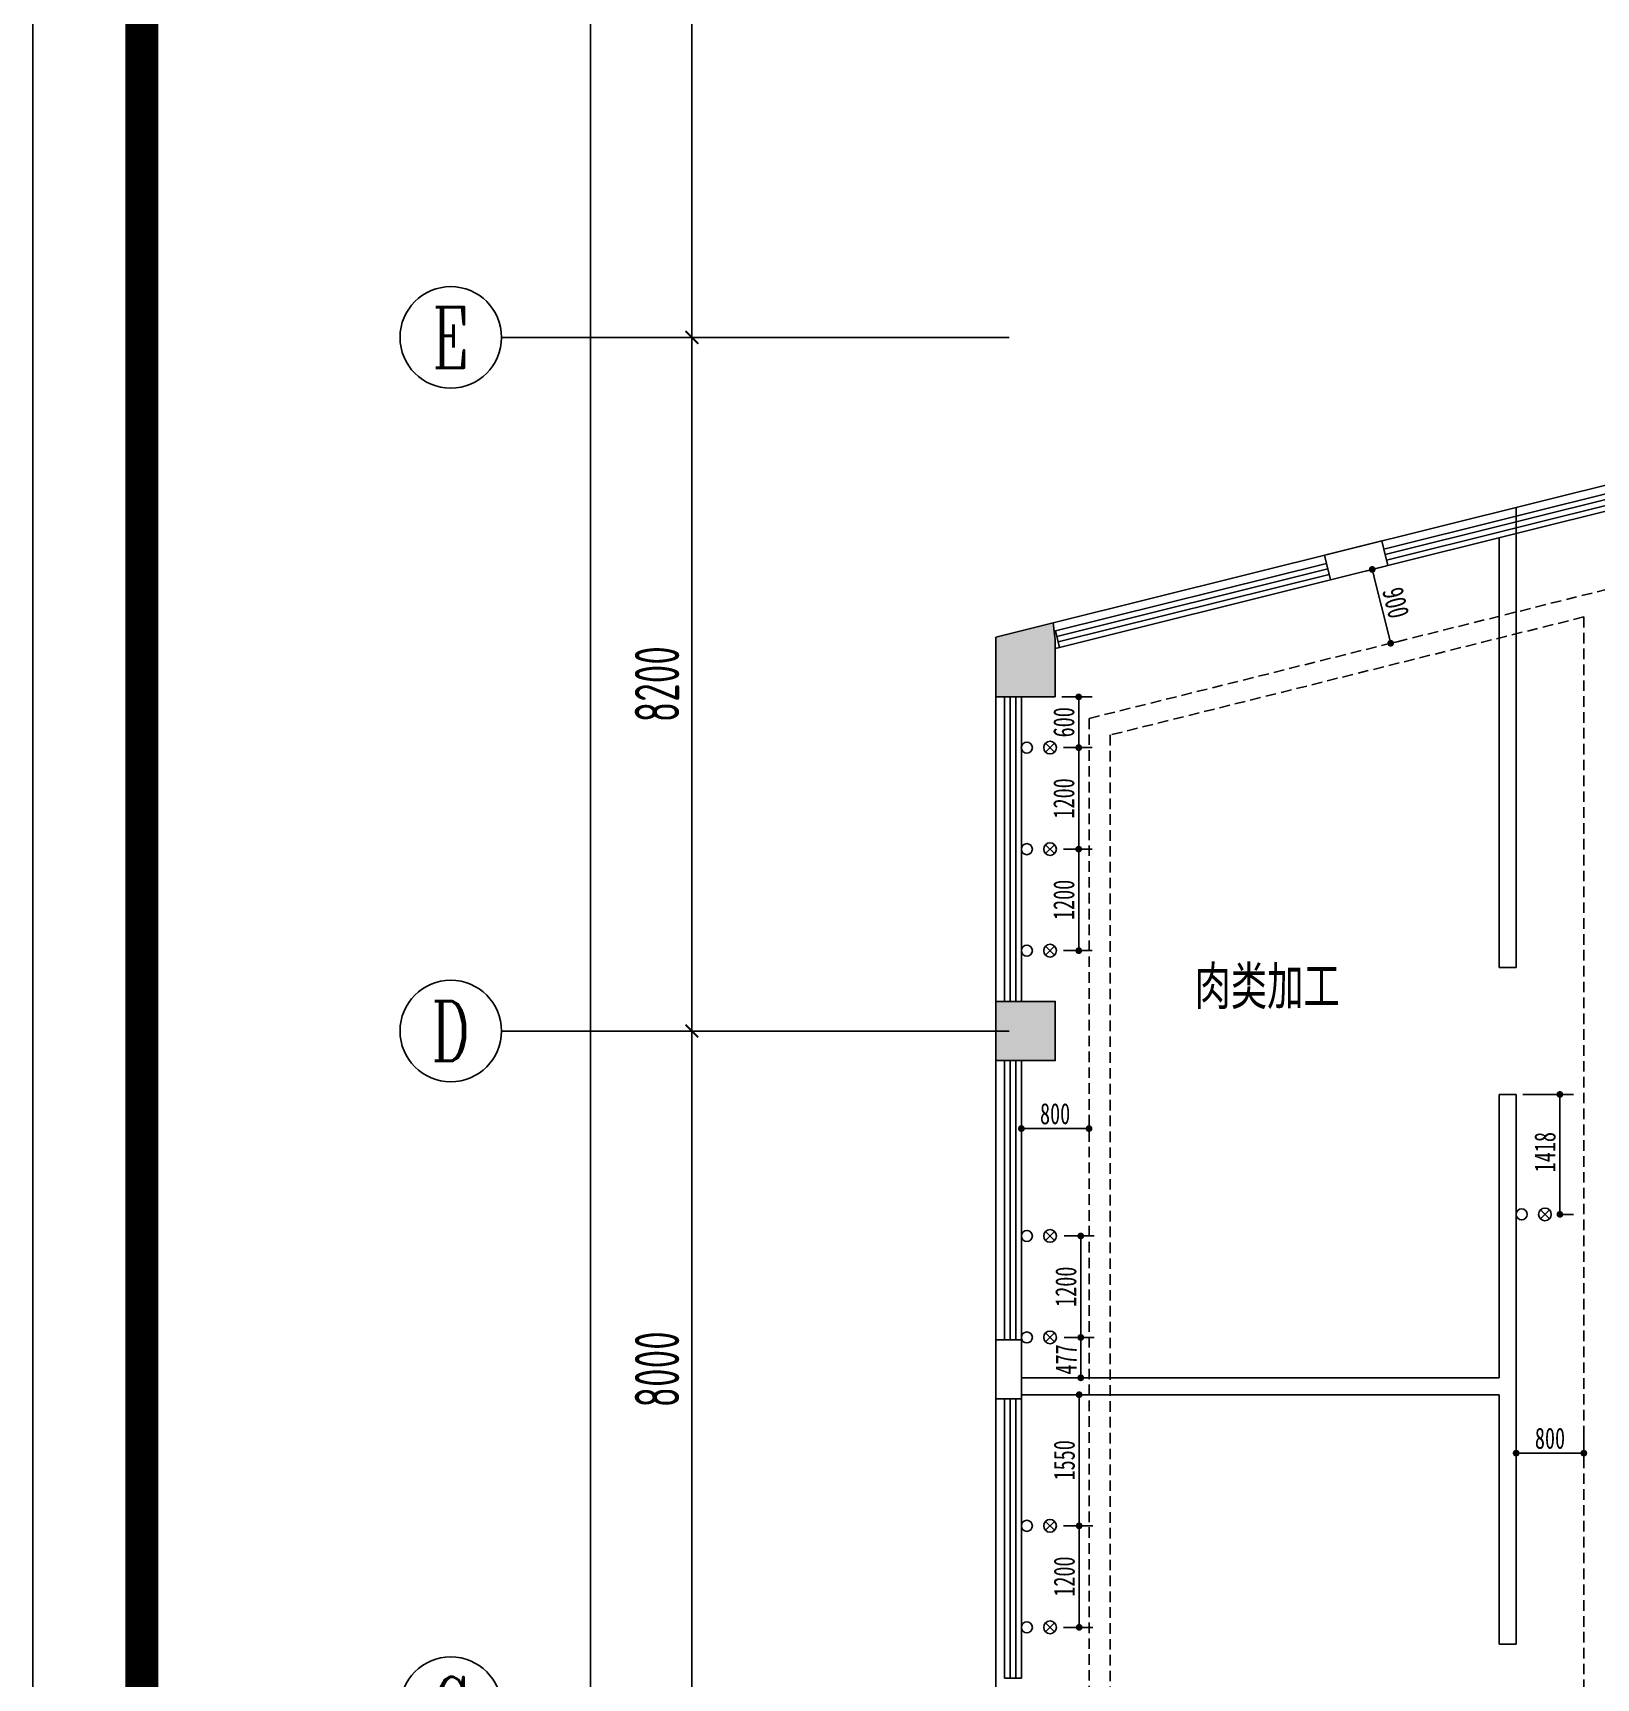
# Model space of a CAD drawing. Header units: inches. Extents: x -584 to 1446124, y -108140 to 99637.
# Drawn here: x 1092541 to 1111017, y -83296 to -63846 of the extents above; entities that cross this region are included whole.
import ezdxf
from ezdxf.enums import TextEntityAlignment as Align

# ---------------------------------------------------------------- set-up
doc = ezdxf.new("R2010")
doc.units = ezdxf.units.IN
doc.header["$MEASUREMENT"] = 0
doc.linetypes.add('HIDDEN', pattern=[0.375, 0.25, -0.125])
for name, color, linetype in [('AXIS', 3, 'Continuous'), ('AXIS_TEXT', 7, 'Continuous'), ('COLUMN', 6, 'Continuous'), ('PUB_HATCH', 8, 'Continuous'), ('WALL', 7, 'Continuous'), ('WINDOW', 3, 'Continuous'), ('供排水', 4, 'Continuous'), ('外框', 7, 'Continuous'), ('电位', 1, 'Continuous')]:
    doc.layers.add(name, color=color, linetype=linetype)
doc.styles.add('_TCH_AXIS', font='COMPLEX', dxfattribs={"bigfont": 'GBCBIG'})
doc.styles.add('_TCH_DIM_T3', font='TSSDENG', dxfattribs={"width": 0.64, "bigfont": 'TSSDCHN'})
doc.styles.add('COMPLEX', font='stylu.ttf')
doc.styles.get("Standard").update_dxf_attribs({"font": '', "width": 0.7, "height": 250})
doc.styles.get('Standard').set_extended_font_data('NSimSun')
doc.dimstyles.new('_TCH_ARCH&&150', dxfattribs={"dimtxt": 525, "dimasz": 150, "dimexe": 375, "dimexo": 450, "dimgap": 150, "dimtad": 1, "dimdec": 0, "dimzin": 0, "dimdsep": 46, "dimtxsty": '_TCH_DIM_T3', "dimblk": 'ARCHTICK', "dimcen": 0.09, "dimclrt": 7, "dimazin": 2, "dimtfac": 1, "dimtdec": 0, "dimtix": 1, "dimtmove": 2, "dimatfit": 3, "dimfxl": 0, "dimtolj": 1, "dimtzin": 0, "dimarcsym": 0})
doc.dimstyles.new('电路', dxfattribs={"dimscale": 80, "dimtxt": 2.5, "dimasz": 1, "dimexe": 2, "dimexo": 1, "dimtad": 1, "dimdec": 0, "dimtxsty": 'Standard', "dimblk": 'DOT', "dimcen": 1, "dimclrd": 6, "dimclre": 6, "dimclrt": 6, "dimadec": 0, "dimazin": 0, "dimtfac": 1, "dimtdec": 0, "dimtmove": 0, "dimatfit": 3, "dimfxl": 0, "dimarcsym": 0})

# ---------------------------------------------------------------- blocks, each defined once
blk = doc.blocks.new('_ArchTick')
at = {"color": 0, "linetype": 'ByBlock', "const_width": 0.15}
blk.add_lwpolyline([(-0.5, -0.5), (0.5, 0.5)], dxfattribs=at)
blk = doc.blocks.new('*D306')
at = {"layer": 'AXIS', "color": 0, "lineweight": -2, "transparency": 16777216}
for p, q in [((1103630, -75646), (1099955, -75646)), ((1100330, -83646), (1100330, -75646)), ((1103630, -83646), (1099955, -83646))]:
    blk.add_line(p, q, dxfattribs=at)
at = {"layer": 'Defpoints', "color": 0, "transparency": 16777216}
for p in [(1100330, -75646), (1104080, -75646), (1104080, -83646)]:
    blk.add_point(p, dxfattribs=at)
at = {"layer": 'AXIS', "color": 0, "lineweight": -2, "transparency": 16777216, "xscale": 150, "yscale": 150, "zscale": 150}
for p, rotation in [((1100330, -75646), 90), ((1100330, -83646), 270)]:
    blk.add_blockref('_ArchTick', p, dxfattribs=dict(at, rotation=rotation))
at = {"layer": 'AXIS', "color": 7, "transparency": 16777216, "insert": (1099918, -79646), "char_height": 525, "attachment_point": 5, "rotation": 90, "style": '_TCH_DIM_T3'}
blk.add_mtext('\\A1;8000', dxfattribs=at)
blk = doc.blocks.new('*D307')
at = {"layer": 'AXIS', "color": 0, "lineweight": -2, "transparency": 16777216}
for p, q in [((1103630, -67446), (1099955, -67446)), ((1100330, -75646), (1100330, -67446)), ((1103630, -75646), (1099955, -75646))]:
    blk.add_line(p, q, dxfattribs=at)
at = {"layer": 'Defpoints', "color": 0, "transparency": 16777216}
for p in [(1100330, -67446), (1104080, -67446), (1104080, -75646)]:
    blk.add_point(p, dxfattribs=at)
at = {"layer": 'AXIS', "color": 0, "lineweight": -2, "transparency": 16777216, "xscale": 150, "yscale": 150, "zscale": 150}
for p, rotation in [((1100330, -67446), 90), ((1100330, -75646), 270)]:
    blk.add_blockref('_ArchTick', p, dxfattribs=dict(at, rotation=rotation))
at = {"layer": 'AXIS', "color": 7, "transparency": 16777216, "insert": (1099918, -71546), "char_height": 525, "attachment_point": 5, "rotation": 90, "style": '_TCH_DIM_T3'}
blk.add_mtext('\\A1;8200', dxfattribs=at)
blk = doc.blocks.new('*D308')
at = {"layer": 'AXIS', "color": 0, "lineweight": -2, "transparency": 16777216}
for p, q in [((1103630, -59146), (1099955, -59146)), ((1100330, -67446), (1100330, -59146)), ((1103630, -67446), (1099955, -67446))]:
    blk.add_line(p, q, dxfattribs=at)
at = {"layer": 'Defpoints', "color": 0, "transparency": 16777216}
for p in [(1100330, -59146), (1104080, -59146), (1104080, -67446)]:
    blk.add_point(p, dxfattribs=at)
at = {"layer": 'AXIS', "color": 0, "lineweight": -2, "transparency": 16777216, "xscale": 150, "yscale": 150, "zscale": 150}
for p, rotation in [((1100330, -59146), 90), ((1100330, -67446), 270)]:
    blk.add_blockref('_ArchTick', p, dxfattribs=dict(at, rotation=rotation))
at = {"layer": 'AXIS', "color": 7, "transparency": 16777216, "insert": (1099918, -63296), "char_height": 525, "attachment_point": 5, "rotation": 90, "style": '_TCH_DIM_T3'}
blk.add_mtext('\\A1;8300', dxfattribs=at)
blk = doc.blocks.new('*D314')
at = {"layer": 'AXIS', "color": 0, "lineweight": -2, "transparency": 16777216}
for p, q in [((1103630, -26146), (1098755, -26146)), ((1099130, -100146), (1099130, -26146)), ((1103630, -100146), (1098755, -100146))]:
    blk.add_line(p, q, dxfattribs=at)
at = {"layer": 'Defpoints', "color": 0, "transparency": 16777216}
for p in [(1099130, -26146), (1104080, -26146), (1104080, -100146)]:
    blk.add_point(p, dxfattribs=at)
at = {"layer": 'AXIS', "color": 0, "lineweight": -2, "transparency": 16777216, "xscale": 150, "yscale": 150, "zscale": 150}
for p, rotation in [((1099130, -26146), 90), ((1099130, -100146), 270)]:
    blk.add_blockref('_ArchTick', p, dxfattribs=dict(at, rotation=rotation))
at = {"layer": 'AXIS', "color": 7, "transparency": 16777216, "insert": (1098718, -63146), "char_height": 525, "attachment_point": 5, "rotation": 90, "style": '_TCH_DIM_T3'}
blk.add_mtext('\\A1;74000', dxfattribs=at)
blk = doc.blocks.new('$TCHSYS$WIN2D')
for p, q in [((-0.5, 0.5), (0.5, 0.5)), ((-0.5, 0.5), (-0.5, -0.5)), ((0.5, 0.5), (0.5, -0.5)), ((0.5, 0.1667), (-0.5, 0.1667)), ((0.5, -0.1667), (-0.5, -0.1667)), ((-0.5, -0.5), (0.5, -0.5))]:
    blk.add_line(p, q)
blk = doc.blocks.new('_FZH')
at = {"layer": 'WALL'}
blk.add_lwpolyline([(-0.5, -0.5), (0.5, -0.5), (0.5, 0.5), (-0.5, 0.5)], close=True, dxfattribs=at)
blk.add_solid([(-0.5, -0.5), (0.5, -0.5), (-0.5, 0.5), (0.5, 0.5)], dxfattribs=at)
blk = doc.blocks.new('_AXISO')
blk.add_circle((0, 0), 0.5)
at = {"layer": 'AXIS_TEXT', "style": 'COMPLEX', "width": 1.041667}
blk.add_attdef('A', text='', height=0.56, dxfattribs=at).set_placement((-0.25, -0.28), (0.25, -0.28), align=Align.FIT)
blk = doc.blocks.new('A$C4B041D0B')
at = {"layer": '供排水', "color": 14}
for p, q in [((393, 128), (287, 22)), ((287, 128), (393, 22))]:
    blk.add_line(p, q, dxfattribs=at)
at = {"layer": '供排水'}
for centre, radius in [((65, 75), 65.2), ((340, 75), 75)]:
    blk.add_circle(centre, radius, dxfattribs=at)
blk = doc.blocks.new('_DOT')
at = {"color": 0, "linetype": 'ByBlock'}
blk.add_line((-0.5, 0), (-1, 0), dxfattribs=at)
at = {"color": 0, "linetype": 'ByBlock', "const_width": 0.5}
blk.add_lwpolyline([(-0.25, 0, 1), (0.25, 0, 1)], format="xyb", close=True, dxfattribs=at)
blk = doc.blocks.new('*D436')
at = {"layer": 'Defpoints', "color": 0, "transparency": 16777216}
for p in [(1104224, -79946), (1104644, -81496), (1104907, -81496)]:
    blk.add_point(p, dxfattribs=at)
at = {"layer": '电位', "color": 6, "lineweight": -2, "transparency": 16777216}
for p, q in [((1104304, -79946), (1105067, -79946)), ((1104907, -80026), (1104907, -81416)), ((1104724, -81496), (1105067, -81496))]:
    blk.add_line(p, q, dxfattribs=at)
at = {"layer": '电位', "color": 6, "lineweight": -2, "transparency": 16777216, "xscale": 80, "yscale": 80, "zscale": 80}
for p, rotation in [((1104907, -79946), 90), ((1104907, -81496), 270)]:
    blk.add_blockref('_DOT', p, dxfattribs=dict(at, rotation=rotation))
at = {"layer": '电位', "color": 6, "transparency": 16777216, "insert": (1104732, -80721), "char_height": 250, "attachment_point": 5, "rotation": 90}
blk.add_mtext('1550', dxfattribs=at)
blk = doc.blocks.new('*D437')
at = {"layer": 'Defpoints', "color": 0, "transparency": 16777216}
for p in [(1104644, -81496), (1104644, -82696), (1104907, -82696)]:
    blk.add_point(p, dxfattribs=at)
at = {"layer": '电位', "color": 6, "lineweight": -2, "transparency": 16777216}
for p, q in [((1104724, -81496), (1105067, -81496)), ((1104907, -81576), (1104907, -82616)), ((1104724, -82696), (1105067, -82696))]:
    blk.add_line(p, q, dxfattribs=at)
at = {"layer": '电位', "color": 6, "lineweight": -2, "transparency": 16777216, "xscale": 80, "yscale": 80, "zscale": 80}
for p, rotation in [((1104907, -81496), 90), ((1104907, -82696), 270)]:
    blk.add_blockref('_DOT', p, dxfattribs=dict(at, rotation=rotation))
at = {"layer": '电位', "color": 6, "transparency": 16777216, "insert": (1104732, -82096), "char_height": 250, "attachment_point": 5, "rotation": 90}
blk.add_mtext('1200', dxfattribs=at)
blk = doc.blocks.new('*D442')
at = {"layer": 'Defpoints', "color": 0, "transparency": 16777216}
for p in [(1104649, -79269), (1104926, -79269), (1104224, -79746)]:
    blk.add_point(p, dxfattribs=at)
at = {"layer": '电位', "color": 6, "lineweight": -2, "transparency": 16777216}
for p, q in [((1104729, -79269), (1105086, -79269)), ((1104926, -79666), (1104926, -79349)), ((1104304, -79746), (1105086, -79746))]:
    blk.add_line(p, q, dxfattribs=at)
at = {"layer": '电位', "color": 6, "lineweight": -2, "transparency": 16777216, "xscale": 80, "yscale": 80, "zscale": 80}
for p, rotation in [((1104926, -79269), 90), ((1104926, -79746), 270)]:
    blk.add_blockref('_DOT', p, dxfattribs=dict(at, rotation=rotation))
at = {"layer": '电位', "color": 6, "transparency": 16777216, "insert": (1104751, -79529), "char_height": 250, "attachment_point": 5, "rotation": 90}
blk.add_mtext('477', dxfattribs=at)
blk = doc.blocks.new('*D443')
at = {"layer": 'Defpoints', "color": 0, "transparency": 16777216}
for p in [(1104649, -78069), (1104926, -78069), (1104649, -79269)]:
    blk.add_point(p, dxfattribs=at)
at = {"layer": '电位', "color": 6, "lineweight": -2, "transparency": 16777216}
for p, q in [((1104729, -78069), (1105086, -78069)), ((1104926, -79189), (1104926, -78149)), ((1104729, -79269), (1105086, -79269))]:
    blk.add_line(p, q, dxfattribs=at)
at = {"layer": '电位', "color": 6, "lineweight": -2, "transparency": 16777216, "xscale": 80, "yscale": 80, "zscale": 80}
for p, rotation in [((1104926, -78069), 90), ((1104926, -79269), 270)]:
    blk.add_blockref('_DOT', p, dxfattribs=dict(at, rotation=rotation))
at = {"layer": '电位', "color": 6, "transparency": 16777216, "insert": (1104751, -78669), "char_height": 250, "attachment_point": 5, "rotation": 90}
blk.add_mtext('1200', dxfattribs=at)
blk = doc.blocks.new('*D444')
at = {"layer": 'Defpoints', "color": 0, "transparency": 16777216}
for p in [(1104224, -76754), (1104224, -76800), (1105024, -77036)]:
    blk.add_point(p, dxfattribs=at)
at = {"layer": '电位', "color": 6, "lineweight": -2, "transparency": 16777216}
for p, q in [((1104944, -76800), (1104304, -76800)), ((1105024, -76956), (1105024, -76640)), ((1104224, -76834), (1104224, -76960))]:
    blk.add_line(p, q, dxfattribs=at)
at = {"layer": '电位', "color": 6, "lineweight": -2, "transparency": 16777216, "xscale": 80, "yscale": 80, "zscale": 80, "rotation": 180}
blk.add_blockref('_DOT', (1104224, -76800), dxfattribs=at)
at = {"layer": '电位', "color": 6, "lineweight": -2, "transparency": 16777216, "xscale": 80, "yscale": 80, "zscale": 80}
blk.add_blockref('_DOT', (1105024, -76800), dxfattribs=at)
at = {"layer": '电位', "color": 6, "transparency": 16777216, "insert": (1104623, -76625), "char_height": 250, "attachment_point": 5}
blk.add_mtext('800', dxfattribs=at)
blk = doc.blocks.new('*D445')
at = {"layer": 'Defpoints', "color": 0, "transparency": 16777216}
for p in [(1104624, -71696), (1104644, -72296), (1104902, -72296)]:
    blk.add_point(p, dxfattribs=at)
at = {"layer": '电位', "color": 6, "lineweight": -2, "transparency": 16777216}
for p, q in [((1104704, -71696), (1105062, -71696)), ((1104902, -71776), (1104902, -72216)), ((1104724, -72296), (1105062, -72296))]:
    blk.add_line(p, q, dxfattribs=at)
at = {"layer": '电位', "color": 6, "lineweight": -2, "transparency": 16777216, "xscale": 80, "yscale": 80, "zscale": 80}
for p, rotation in [((1104902, -71696), 90), ((1104902, -72296), 270)]:
    blk.add_blockref('_DOT', p, dxfattribs=dict(at, rotation=rotation))
at = {"layer": '电位', "color": 6, "transparency": 16777216, "insert": (1104727, -71996), "char_height": 250, "attachment_point": 5, "rotation": 90}
blk.add_mtext('600', dxfattribs=at)
blk = doc.blocks.new('*D446')
at = {"layer": 'Defpoints', "color": 0, "transparency": 16777216}
for p in [(1104644, -72296), (1104644, -73496), (1104902, -73496)]:
    blk.add_point(p, dxfattribs=at)
at = {"layer": '电位', "color": 6, "lineweight": -2, "transparency": 16777216}
for p, q in [((1104724, -72296), (1105062, -72296)), ((1104902, -72376), (1104902, -73416)), ((1104724, -73496), (1105062, -73496))]:
    blk.add_line(p, q, dxfattribs=at)
at = {"layer": '电位', "color": 6, "lineweight": -2, "transparency": 16777216, "xscale": 80, "yscale": 80, "zscale": 80}
for p, rotation in [((1104902, -72296), 90), ((1104902, -73496), 270)]:
    blk.add_blockref('_DOT', p, dxfattribs=dict(at, rotation=rotation))
at = {"layer": '电位', "color": 6, "transparency": 16777216, "insert": (1104727, -72896), "char_height": 250, "attachment_point": 5, "rotation": 90}
blk.add_mtext('1200', dxfattribs=at)
blk = doc.blocks.new('*D447')
at = {"layer": 'Defpoints', "color": 0, "transparency": 16777216}
for p in [(1104644, -73496), (1104644, -74696), (1104902, -74696)]:
    blk.add_point(p, dxfattribs=at)
at = {"layer": '电位', "color": 6, "lineweight": -2, "transparency": 16777216}
for p, q in [((1104724, -73496), (1105062, -73496)), ((1104902, -73576), (1104902, -74616)), ((1104724, -74696), (1105062, -74696))]:
    blk.add_line(p, q, dxfattribs=at)
at = {"layer": '电位', "color": 6, "lineweight": -2, "transparency": 16777216, "xscale": 80, "yscale": 80, "zscale": 80}
for p, rotation in [((1104902, -73496), 90), ((1104902, -74696), 270)]:
    blk.add_blockref('_DOT', p, dxfattribs=dict(at, rotation=rotation))
at = {"layer": '电位', "color": 6, "transparency": 16777216, "insert": (1104727, -74096), "char_height": 250, "attachment_point": 5, "rotation": 90}
blk.add_mtext('1200', dxfattribs=at)
blk = doc.blocks.new('*D448')
at = {"layer": 'Defpoints', "color": 0, "transparency": 16777216}
for p in [(1110072, -76396), (1110492, -77814), (1110589, -77814)]:
    blk.add_point(p, dxfattribs=at)
at = {"layer": '电位', "color": 6, "lineweight": -2, "transparency": 16777216}
for p, q in [((1110152, -76396), (1110749, -76396)), ((1110589, -76476), (1110589, -77734)), ((1110572, -77814), (1110749, -77814))]:
    blk.add_line(p, q, dxfattribs=at)
at = {"layer": '电位', "color": 6, "lineweight": -2, "transparency": 16777216, "xscale": 80, "yscale": 80, "zscale": 80}
for p, rotation in [((1110589, -76396), 90), ((1110589, -77814), 270)]:
    blk.add_blockref('_DOT', p, dxfattribs=dict(at, rotation=rotation))
at = {"layer": '电位', "color": 6, "transparency": 16777216, "insert": (1110414, -77078), "char_height": 250, "attachment_point": 5, "rotation": 90}
blk.add_mtext('1418', dxfattribs=at)
blk = doc.blocks.new('*D450')
at = {"layer": 'Defpoints', "color": 0, "transparency": 16777216}
for p in [(1110072, -80306), (1110872, -80306), (1110072, -80637)]:
    blk.add_point(p, dxfattribs=at)
at = {"layer": '电位', "color": 6, "lineweight": -2, "transparency": 16777216}
for p, q in [((1110072, -80386), (1110072, -80797)), ((1110872, -80386), (1110872, -80797)), ((1110792, -80637), (1110152, -80637))]:
    blk.add_line(p, q, dxfattribs=at)
at = {"layer": '电位', "color": 6, "lineweight": -2, "transparency": 16777216, "xscale": 80, "yscale": 80, "zscale": 80, "rotation": 180}
blk.add_blockref('_DOT', (1110072, -80637), dxfattribs=at)
at = {"layer": '电位', "color": 6, "lineweight": -2, "transparency": 16777216, "xscale": 80, "yscale": 80, "zscale": 80}
blk.add_blockref('_DOT', (1110872, -80637), dxfattribs=at)
at = {"layer": '电位', "color": 6, "transparency": 16777216, "insert": (1110472, -80462), "char_height": 250, "attachment_point": 5}
blk.add_mtext('800', dxfattribs=at)
blk = doc.blocks.new('*D713')
at = {"layer": 'Defpoints', "color": 0, "transparency": 16777216}
for p in [(1108217, -70227), (1108435, -71101), (1108589, -71062)]:
    blk.add_point(p, dxfattribs=at)
at = {"layer": '电位', "color": 6, "lineweight": -2, "transparency": 16777216}
for p, q in [((1108295, -70208), (1108527, -70150)), ((1108391, -70267), (1108570, -70985)), ((1108513, -71081), (1108744, -71024))]:
    blk.add_line(p, q, dxfattribs=at)
at = {"layer": '电位', "color": 6, "lineweight": -2, "transparency": 16777216, "xscale": 80, "yscale": 80, "zscale": 80}
for p, rotation in [((1108371, -70189), 104.000000000093), ((1108589, -71062), 284.0000000000931)]:
    blk.add_blockref('_DOT', p, dxfattribs=dict(at, rotation=rotation))
at = {"layer": '电位', "color": 6, "transparency": 16777216, "insert": (1108650, -70583), "char_height": 250, "attachment_point": 5, "rotation": 284}
blk.add_mtext('900', dxfattribs=at)

msp = doc.modelspace()

# ---------------------------------------------------------------- hatches: boundary and pattern name
at = {"layer": 'PUB_HATCH'}
msp.add_hatch(color=256, dxfattribs=at).paths.add_polyline_path([(1103923.9, -71696), (1104623.9, -71696), (1104623.9, -71020.2), (1104601.1, -70819.8), (1103923.9, -70988.6)])

# ---------------------------------------------------------------- linework, layer by layer
for p, q in [((1104601.1, -70819.8), (1111884.2, -69003.9)), ((1103923.9, -99446), (1103923.9, -71627.2))]:
    msp.add_line(p, q)
at = {"layer": 'AXIS'}
for p, q in [((1104080.1, -67446), (1098080.1, -67446)), ((1104080.1, -75646), (1098080.1, -75646))]:
    msp.add_line(p, q, dxfattribs=at)
at = {"layer": 'COLUMN'}
for p, q in [((1108484.2, -69851.6), (1107805, -70021)), ((1108508.4, -69948.6), (1108484.2, -69851.6)), ((1107805, -70021), (1107829.2, -70118)), ((1107877.6, -70312), (1108556.8, -70142.7)), ((1104601.1, -70819.8), (1103923.9, -70988.6)), ((1103923.9, -70988.6), (1103923.9, -71696)), ((1104623.9, -71020.2), (1104601.1, -70819.8)), ((1104623.9, -71696), (1104623.9, -71020.2)), ((1103923.9, -71696), (1104623.9, -71696)), ((1104023.9, -79296), (1103923.9, -79296)), ((1103923.9, -79296), (1103923.9, -79996)), ((1104223.9, -79996), (1104223.9, -79296)), ((1103923.9, -79996), (1104023.9, -79996))]:
    msp.add_line(p, q, dxfattribs=at)
at = {"layer": 'WALL'}
for p, q in [((1110071.9, -74896), (1110071.9, -69455.7)), ((1109871.9, -74896), (1109871.9, -69814.8)), ((1104627.2, -70916.3), (1104612.5, -70920)), ((1104675.6, -71110.4), (1104627.2, -70916.3)), ((1104623.9, -71123.3), (1104675.6, -71110.4)), ((1110071.9, -74896), (1109871.9, -74896)), ((1109871.9, -79746), (1109871.9, -76396)), ((1110071.9, -76396), (1109871.9, -76396)), ((1110071.9, -82896), (1110071.9, -76396)), ((1104223.9, -79746), (1109871.9, -79746)), ((1104223.9, -79946), (1109871.9, -79946)), ((1109871.9, -82896), (1109871.9, -79946)), ((1110071.9, -82896), (1109871.9, -82896))]:
    msp.add_line(p, q, dxfattribs=at)
at = {"layer": '供排水', "linetype": 'HIDDEN', "ltscale": 500}
for p, q in [((1118973.9, -68473), (1105023.8, -71951.1)), ((1110871.9, -70750.7), (1105273.8, -72146.4)), ((1110871.9, -70750.7), (1110871.9, -89497.6)), ((1105023.8, -71951.1), (1105023.8, -98868.2)), ((1105273.8, -72146.4), (1105273.8, -94326.2))]:
    msp.add_line(p, q, dxfattribs=at)
at = {"layer": '外框', "lineweight": -2}
msp.add_line((1092541.1, -107364.8), (1092541.1, -13507.8), dxfattribs=at)
at = {"layer": '外框', "lineweight": -2, "const_width": 391.5}
msp.add_lwpolyline([(1097744.8, -106129.4), (1221075.8, -106129.4, 0.4142136), (1224991.1, -102214.2), (1224991.1, -18691.3, 0.4142136), (1221075.8, -14776.1), (1097744.8, -14776.1, 0.4142136), (1093829.6, -18691.3), (1093829.6, -102214.2, 0.4142136)], format="xyb", close=True, dxfattribs=at)

# ---------------------------------------------------------------- block references
at = {"layer": 'AXIS'}
ref = msp.add_blockref('_AXISO', (1097480.1, -67446), dxfattribs=dict(at, xscale=1200, yscale=1200, zscale=1200))
ref.add_attrib('A', 'E', dxfattribs={"layer": 'AXIS_TEXT', "height": 717.3, "style": '_TCH_AXIS', "width": 0.8}).set_placement((1097261.5, -67804.7), (1097698.7, -67804.7), align=Align.FIT)
ref = msp.add_blockref('_AXISO', (1097480.1, -75646), dxfattribs=dict(at, xscale=1200, yscale=1200, zscale=1200))
ref.add_attrib('A', 'D', dxfattribs={"layer": 'AXIS_TEXT', "height": 705.1, "style": '_TCH_AXIS', "width": 0.8}).set_placement((1097251.8, -75998.6), (1097708.4, -75998.6), align=Align.FIT)
ref = msp.add_blockref('_AXISO', (1097480.1, -83646), dxfattribs=dict(at, xscale=1200, yscale=1200, zscale=1200))
ref.add_attrib('A', 'C', dxfattribs={"layer": 'AXIS_TEXT', "height": 729.3, "style": '_TCH_AXIS', "width": 0.8}).set_placement((1097271.7, -84010.7), (1097688.5, -84010.7), align=Align.FIT)
at = {"layer": 'COLUMN', "xscale": 700, "yscale": 700, "zscale": 700}
msp.add_blockref('_FZH', (1104273.9, -75646), dxfattribs=at)
at = {"layer": 'WINDOW'}
for p, xscale, yscale, zscale, rotation in [((1110133.6, -69646.5), 3299.99999999996, 200, 3300, 193.9999999999991), ((1106252.4, -70614.2), 3299.999999999989, 200, 3300, 194.0000000000011), ((1104123.9, -73496), 3600, -200, 3600, 90), ((1104123.9, -77646), -3300, -200, -3300, 90), ((1104123.9, -81646), 3300, -200, 3300, 90)]:
    msp.add_blockref('$TCHSYS$WIN2D', p, dxfattribs=dict(at, xscale=xscale, yscale=yscale, zscale=zscale, rotation=rotation))
at = {"layer": '供排水', "xscale": -1, "rotation": 180}
for p in [(1104223.8, -72221), (1104223.9, -73421), (1104223.9, -74621), (1110071.9, -77738.8), (1104223.9, -77993.8), (1104223.9, -79193.8), (1104223.9, -81421), (1104223.9, -82621)]:
    msp.add_blockref('A$C4B041D0B', p, dxfattribs=at)

# ---------------------------------------------------------------- texts
at = {"layer": 'WALL', "insert": (1106269.5, -74887.3), "char_height": 450, "width": 2345.913, "attachment_point": 1}
msp.add_mtext('{\\C0;肉类加工}', dxfattribs=at)

# ---------------------------------------------------------------- dimensions: what is measured, and where the dimension line sits
at = {"layer": 'AXIS'}
for p1, p2, distance, picture, middle in [((1104080.1, -100146), (1104080.1, -26146), 4950, '*D314', (1098717.6, -63146)), ((1104080.1, -67446), (1104080.1, -59146), 3750, '*D308', (1099917.6, -63296)), ((1104080.1, -75646), (1104080.1, -67446), 3750, '*D307', (1099917.6, -71546)), ((1104080.1, -83646), (1104080.1, -75646), 3750, '*D306', (1099917.6, -79646))]:
    dim = msp.add_aligned_dim(p1=p1, p2=p2, distance=distance, dimstyle='_TCH_ARCH&&150', dxfattribs=at)
    dim.commit()
    dim.dimension.update_dxf_attribs({"geometry": picture, "text_midpoint": middle})
at = {"layer": '电位', "color": 1}
dim = msp.add_aligned_dim(p1=(1108217.2, -70227.4), p2=(1108434.9, -71100.6), distance=158.8, dimstyle='电路', dxfattribs=at)
dim.commit()
dim.dimension.update_dxf_attribs({"geometry": '*D713', "text_midpoint": (1108650, -70583.2)})
for base, p1, p2, override, picture, middle in [((1104901.5, -72296), (1104623.9, -71696), (1104643.8, -72296), {"dimfxl": 6, "dimfxlon": 1}, '*D445', (1104726.5, -71996)), ((1104901.5, -73496), (1104643.8, -72296), (1104643.9, -73496), {"dimtmove": 1, "dimfxl": 6, "dimfxlon": 1}, '*D446', (1104726.5, -72896)), ((1104901.5, -74696), (1104643.9, -73496), (1104643.9, -74696), {"dimtmove": 1, "dimfxl": 6, "dimfxlon": 1}, '*D447', (1104726.5, -74096)), ((1104925.6, -78068.8), (1104648.9, -79268.8), (1104648.9, -78068.8), {"dimtmove": 1, "dimfxl": 6, "dimfxlon": 1}, '*D443', (1104750.6, -78668.8)), ((1104907.4, -81496), (1104223.9, -79946), (1104643.9, -81496), {"dimfxl": 6, "dimfxlon": 1}, '*D436', (1104732.4, -80721)), ((1104907.4, -82696), (1104643.9, -81496), (1104643.9, -82696), {"dimtmove": 1, "dimfxl": 6, "dimfxlon": 1}, '*D437', (1104732.4, -82096))]:
    dim = msp.add_linear_dim(base=base, p1=p1, p2=p2, angle=90, dimstyle='电路', override=override, dxfattribs=at)
    dim.commit()
    dim.dimension.update_dxf_attribs({"geometry": picture, "text_midpoint": middle})
for base, p1, p2, picture, middle in [((1110588.7, -77813.8), (1110071.9, -76396), (1110491.9, -77813.8), '*D448', (1110588.7, -77078.1)), ((1104925.6, -79268.8), (1104223.9, -79746), (1104648.9, -79268.8), '*D442', (1104925.6, -79528.8))]:
    dim = msp.add_linear_dim(base=base, p1=p1, p2=p2, angle=90, dimstyle='电路', override={"dimfxl": 6, "dimfxlon": 1}, dxfattribs=at)
    dim.commit()
    dim.dimension.update_dxf_attribs({"geometry": picture, "text_midpoint": middle, "dimtype": 160})
dim = msp.add_linear_dim(base=(1104223.9, -76799.8), p1=(1105023.8, -77035.6), p2=(1104223.9, -76754.2), dimstyle='电路', override={"dimfxl": 6, "dimfxlon": 1}, dxfattribs=at)
dim.commit()
dim.dimension.update_dxf_attribs({"geometry": '*D444', "text_midpoint": (1104623.3, -76799.8), "dimtype": 160})
dim = msp.add_linear_dim(base=(1110071.9, -80637.1), p1=(1110871.9, -80305.9), p2=(1110071.9, -80305.9), dimstyle='电路', override={"dimfxl": 6, "dimfxlon": 1}, dxfattribs=at)
dim.commit()
dim.dimension.update_dxf_attribs({"geometry": '*D450', "text_midpoint": (1110471.9, -80462.1)})

doc.saveas('drawing.dxf')
